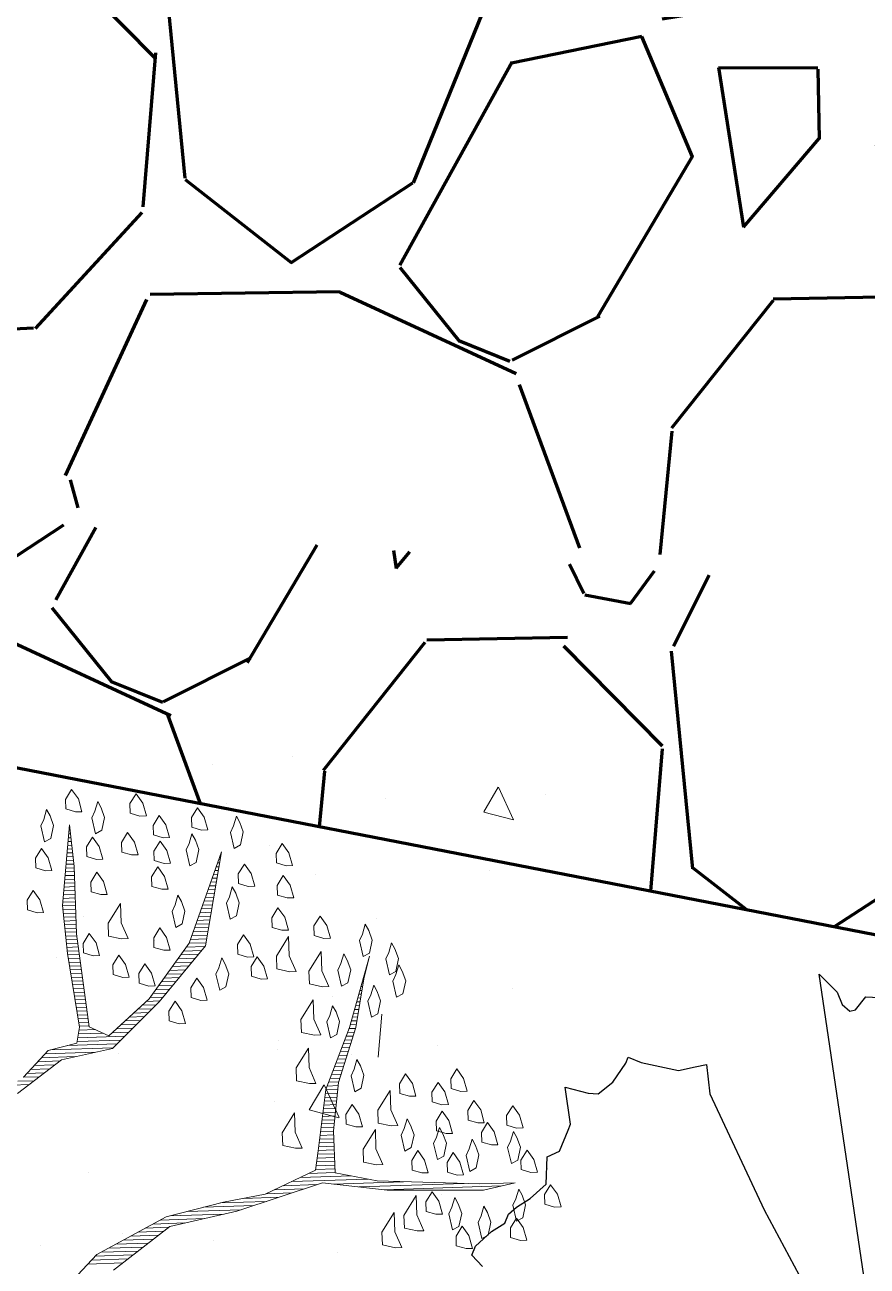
# Model space of a CAD drawing. Header units: millimetres. Extents: x 111 to 1506, y 14 to 566.
# Drawn here: x 207.413 to 208.965, y 97.354 to 99.642 of the extents above; entities that cross this region are included whole.
import ezdxf

# ---------------------------------------------------------------- set-up
doc = ezdxf.new("R2010")
doc.units = ezdxf.units.MM
doc.layers.add('ARBOLES', color=78, linetype='Continuous', lineweight=5)
doc.layers.add('GRASS', color=56, linetype='Continuous', lineweight=0)
doc.layers.add('fer', color=8, linetype='Continuous')

# ---------------------------------------------------------------- blocks, each defined once
blk = doc.blocks.new('tr')
at = {"layer": 'fer', "color": 97}
for p, q in [((1378.69338439001, 205.7901697679231), (1377.943545786884, 205.3482169477033)), ((1378.69338439001, 205.7901697679231), (1377.943545786884, 205.3482169477033)), ((1378.383927188721, 205.4175428802887), (1378.69338439001, 205.7901697679231)), ((1378.383927188721, 205.4175428802887), (1378.69338439001, 205.7901697679231)), ((1377.949496886909, 205.4435401050109), (1377.937594686859, 205.4782030713)), ((1377.949496886909, 205.4435401050109), (1377.937594686859, 205.4782030713)), ((1377.979252387033, 205.4348743634368), (1377.949496886909, 205.4435401050109)), ((1377.979252387033, 205.4348743634368), (1377.949496886909, 205.4435401050109)), ((1377.985203487058, 205.4262086218628), (1377.979252387033, 205.4348743634368)), ((1377.985203487058, 205.4262086218628), (1377.979252387033, 205.4348743634368)), ((1377.979252387033, 205.4088771387146), (1377.985203487058, 205.4262086218628)), ((1377.979252387033, 205.4088771387146), (1377.985203487058, 205.4262086218628)), ((1378.223247488049, 205.244228048829), (1378.383927188721, 205.4175428802887)), ((1378.223247488049, 205.244228048829), (1378.383927188721, 205.4175428802887)), ((1377.961399086957, 205.3915456555665), (1377.979252387033, 205.4088771387146)), ((1377.961399086957, 205.3915456555665), (1377.979252387033, 205.4088771387146)), ((1377.943545786884, 205.3482169477033), (1377.961399086957, 205.3915456555665)), ((1377.943545786884, 205.3482169477033), (1377.961399086957, 205.3915456555665)), ((1377.943545786884, 205.3482169477033), (1377.943545786884, 205.3482169477033)), ((1377.943545786884, 205.3482169477033), (1377.943545786884, 205.3482169477033)), ((1378.17563868785, 205.218230824114), (1378.223247488049, 205.244228048829)), ((1378.17563868785, 205.218230824114), (1378.223247488049, 205.244228048829)), ((1378.17563868785, 205.218230824114), (1378.17563868785, 205.218230824114)), ((1378.17563868785, 205.218230824114), (1378.17563868785, 205.218230824114)), ((1378.1875408879, 205.2008993409659), (1378.17563868785, 205.218230824114)), ((1378.17563868785, 205.218230824114), (1378.17563868785, 205.218230824114)), ((1378.17563868785, 205.218230824114), (1378.17563868785, 205.218230824114)), ((1378.1875408879, 205.2008993409659), (1378.17563868785, 205.218230824114)), ((1378.205394187977, 205.1749021162436), (1378.1875408879, 205.2008993409659)), ((1378.205394187977, 205.1749021162436), (1378.1875408879, 205.2008993409659)), ((1378.211345287998, 205.1402391499546), (1378.205394187977, 205.1749021162436)), ((1378.211345287998, 205.1402391499546), (1378.205394187977, 205.1749021162436)), ((1378.211345287998, 205.1402391499546), (1378.211345287998, 205.1402391499546)), ((1378.217296388024, 205.1055761836656), (1378.211345287998, 205.1402391499546)), ((1378.211345287998, 205.1402391499546), (1378.211345287998, 205.1402391499546)), ((1378.217296388024, 205.1055761836656), (1378.211345287998, 205.1402391499546)), ((1378.217296388024, 205.0795789589433), (1378.217296388024, 205.1055761836656)), ((1378.217296388024, 205.0795789589433), (1378.217296388024, 205.1055761836656)), ((1378.229198588075, 205.0795789589433), (1378.217296388024, 205.0795789589433)), ((1378.229198588075, 205.0795789589433), (1378.217296388024, 205.0795789589433)), ((1378.270856288249, 205.0709132173693), (1378.229198588075, 205.0795789589433)), ((1378.270856288249, 205.0709132173693), (1378.229198588075, 205.0795789589433)), ((1378.300611788372, 205.0535817342284), (1378.270856288249, 205.0709132173693)), ((1378.300611788372, 205.0535817342284), (1378.270856288249, 205.0709132173693)), ((1378.306562888398, 205.0362502510802), (1378.300611788372, 205.0535817342284)), ((1378.306562888398, 205.0362502510802), (1378.300611788372, 205.0535817342284)), ((1378.312513988423, 204.9929215432171), (1378.306562888398, 205.0362502510802)), ((1378.312513988423, 204.9929215432171), (1378.306562888398, 205.0362502510802)), ((1378.37202498867, 205.0275845095061), (1378.312513988423, 204.9929215432171)), ((1378.37202498867, 205.0275845095061), (1378.312513988423, 204.9929215432171)), ((1378.383927188721, 205.0275845095061), (1378.37202498867, 205.0275845095061)), ((1378.383927188721, 205.0275845095061), (1378.37202498867, 205.0275845095061)), ((1378.425584888892, 205.0275845095061), (1378.383927188721, 205.0275845095061)), ((1378.425584888892, 205.0275845095061), (1378.383927188721, 205.0275845095061)), ((1378.443438188968, 205.0102530263653), (1378.425584888892, 205.0275845095061)), ((1378.443438188968, 205.0102530263653), (1378.425584888892, 205.0275845095061)), ((1378.491046989167, 205.0275845095061), (1378.443438188968, 205.0102530263653)), ((1378.491046989167, 205.0275845095061), (1378.443438188968, 205.0102530263653)), ((1378.526753589316, 205.0102530263653), (1378.491046989167, 205.0275845095061)), ((1378.526753589316, 205.0102530263653), (1378.491046989167, 205.0275845095061)), ((1378.550557989414, 204.9929215432171), (1378.526753589316, 205.0102530263653)), ((1378.550557989414, 204.9929215432171), (1378.526753589316, 205.0102530263653)), ((1378.568411289487, 204.984255801643), (1378.550557989414, 204.9929215432171)), ((1378.568411289487, 204.984255801643), (1378.550557989414, 204.9929215432171)), ((1378.586264589563, 204.984255801643), (1378.568411289487, 204.984255801643)), ((1378.586264589563, 204.984255801643), (1378.568411289487, 204.984255801643)), ((1378.610068989661, 204.9669243184949), (1378.586264589563, 204.984255801643)), ((1378.610068989661, 204.9669243184949), (1378.586264589563, 204.984255801643)), ((1378.64577558981, 204.949592835354), (1378.610068989661, 204.9669243184949)), ((1378.64577558981, 204.949592835354), (1378.610068989661, 204.9669243184949)), ((1378.675531089933, 204.975590060069), (1378.663628889886, 204.949592835354)), ((1378.675531089933, 204.975590060069), (1378.663628889886, 204.949592835354)), ((1378.663628889886, 204.949592835354), (1378.64577558981, 204.949592835354)), ((1378.663628889886, 204.949592835354), (1378.64577558981, 204.949592835354))]:
    blk.add_line(p, q, dxfattribs=at)
blk = doc.blocks.new('*X16')
at = {"color": 0}
for p, q in [((17.93090944820817, 17.89), (17.93560770998721, 17.89)), ((17.93210942577763, 17.9), (17.93483849359653, 17.9)), ((17.9333094033471, 17.91), (17.93406927720585, 17.91)), ((17.92730951549978, 17.86), (17.93791535915926, 17.86)), ((17.92850949306924, 17.87), (17.93714614276857, 17.87)), ((17.92970947063871, 17.88), (17.93637692637789, 17.88)), ((17.92250960522192, 17.82), (17.94099222472199, 17.82)), ((17.92370958279138, 17.83), (17.94022300833131, 17.83)), ((17.92490956036085, 17.84), (17.93945379194062, 17.84)), ((17.92610953793031, 17.85), (17.93868457554994, 17.85)), ((18.32999268529428, 17.82), (18.33163245281471, 17.82)), ((17.91890967251353, 17.79), (17.94227637442539, 17.79)), ((17.92010965008299, 17.8), (17.94227637442539, 17.8)), ((17.92130962765245, 17.81), (17.94176144111267, 17.81)), ((18.31820719130847, 17.79), (18.325425672283, 17.79)), ((18.32213568930374, 17.8), (18.3274945991269, 17.8)), ((18.32606418729901, 17.81), (18.32956352597081, 17.81)), ((17.91530973980513, 17.76), (17.94227637442539, 17.76)), ((17.9165097173746, 17.77), (17.94227637442539, 17.77)), ((17.91770969494406, 17.78), (17.94227637442539, 17.78)), ((18.30642169732265, 17.76), (18.31921889175129, 17.76)), ((18.31035019531793, 17.77), (18.32128781859519, 17.77)), ((18.3142786933132, 17.78), (18.3233567454391, 17.78)), ((17.91170980709674, 17.73), (17.94227637442539, 17.73)), ((17.9129097846662, 17.74), (17.94227637442539, 17.74)), ((17.91410976223566, 17.75), (17.94227637442539, 17.75)), ((18.29463620333684, 17.73), (18.31301211121957, 17.73)), ((18.29856470133211, 17.74), (18.31508103806348, 17.74)), ((18.30249319932738, 17.75), (18.31714996490738, 17.75)), ((17.9083444650066, 17.7), (17.94227637442539, 17.7)), ((17.90901111921186, 17.69), (17.94227637442539, 17.69)), ((17.90930985195781, 17.71), (17.94227637442539, 17.71)), ((17.91050982952727, 17.72), (17.94227637442539, 17.72)), ((18.27892221135576, 17.69), (18.30473640384395, 17.69)), ((18.28285070935103, 17.7), (18.30680533068786, 17.7)), ((18.2867792073463, 17.71), (18.30887425753176, 17.71)), ((18.29070770534157, 17.72), (18.31094318437567, 17.72)), ((17.90967777341712, 17.68), (17.94227637442539, 17.68)), ((17.91034442762238, 17.67), (17.94227637442539, 17.67)), ((17.91101108182763, 17.66), (17.94227637442539, 17.66)), ((18.26713671736994, 17.66), (18.29852962331224, 17.66)), ((18.27106521536521, 17.67), (18.30059855015615, 17.67)), ((18.27499371336049, 17.68), (18.30266747700005, 17.68)), ((17.91167773603289, 17.65), (17.94227637442539, 17.65)), ((17.91234439023815, 17.64), (17.94227637442539, 17.64)), ((17.91301104444341, 17.63), (17.94227637442539, 17.63)), ((18.25535122338413, 17.63), (18.29232284278053, 17.63)), ((18.2592797213794, 17.64), (18.29439176962443, 17.64)), ((18.26320821937467, 17.65), (18.29646069646834, 17.65)), ((17.91367769864867, 17.62), (17.94276464341595, 17.62)), ((17.91434435285393, 17.61), (17.9437991068379, 17.61)), ((17.91501100705918, 17.6), (17.94483357025985, 17.6)), ((17.91567766126444, 17.59), (17.9458680336818, 17.59)), ((18.23937556849919, 17.59), (18.28404713540491, 17.59)), ((18.24356572939832, 17.6), (18.28611606224882, 17.6)), ((18.24749422739359, 17.61), (18.28818498909272, 17.61)), ((18.25142272538886, 17.62), (18.29025391593663, 17.62)), ((17.9163443154697, 17.58), (17.94690249710376, 17.58)), ((17.91724662227935, 17.57), (17.94793696052571, 17.57)), ((17.91855094572442, 17.56), (17.94897142394766, 17.56)), ((18.21643482084766, 17.56), (18.26284576520231, 17.56)), ((18.22408173673151, 17.57), (18.27166912968366, 17.57)), ((18.23172865261535, 17.58), (18.28049249416502, 17.58)), ((17.91985526916949, 17.55), (17.95000588736962, 17.55)), ((17.92115959261456, 17.54), (17.95104035079157, 17.54)), ((17.92246391605963, 17.53), (17.95207481421352, 17.53)), ((18.19349407319614, 17.53), (18.23637567175824, 17.53)), ((18.20114098907998, 17.54), (18.24519903623959, 17.54)), ((18.20878790496382, 17.55), (18.25402240072095, 17.55)), ((18.71305367371227, 17.53), (18.71336792766776, 17.53)), ((17.9237682395047, 17.52), (17.95310927763547, 17.52)), ((17.92507256294977, 17.51), (17.95414374105742, 17.51)), ((17.92637688639484, 17.5), (17.95517820447938, 17.5)), ((18.17055332554461, 17.5), (18.20990557831416, 17.5)), ((18.17820024142845, 17.51), (18.21872894279552, 17.51)), ((18.18584715731229, 17.52), (18.22755230727688, 17.52)), ((18.70350839759153, 17.5), (18.70479665931444, 17.5)), ((18.70669015629844, 17.51), (18.70765374876555, 17.51)), ((18.70987191500535, 17.52), (18.71051083821665, 17.52)), ((17.92768120983991, 17.49), (17.95621266790133, 17.49)), ((17.92898553328498, 17.48), (17.95724713132328, 17.48)), ((17.93028985673005, 17.47), (17.95828159474523, 17.47)), ((17.93159418017512, 17.46), (17.95931605816718, 17.46)), ((18.13996566200924, 17.46), (18.17461212038874, 17.46)), ((18.14761257789308, 17.47), (18.18343548487009, 17.47)), ((18.15525949377692, 17.48), (18.19225884935145, 17.48)), ((18.16290640966077, 17.49), (18.20108221383281, 17.49)), ((18.69078136276387, 17.46), (18.69509546603247, 17.46)), ((18.69396312147079, 17.47), (18.69709542864825, 17.47)), ((18.6971448801777, 17.48), (18.69909539126402, 17.48)), ((18.70032663888461, 17.49), (18.70193956986334, 17.49)), ((17.93289850362019, 17.45), (17.96035052158914, 17.45)), ((17.93420282706526, 17.44), (17.96138498501109, 17.44)), ((17.93550715051033, 17.43), (17.96241944843304, 17.43)), ((18.110295224428, 17.43), (18.14669936527587, 17.43)), ((18.12211318533939, 17.44), (18.15696539142602, 17.44)), ((18.13231874612539, 17.45), (18.16578875590738, 17.45)), ((18.68123608664313, 17.43), (18.68909557818515, 17.43)), ((18.68441784535004, 17.44), (18.69109554080092, 17.44)), ((18.68759960405696, 17.45), (18.69309550341669, 17.45)), ((17.9368114739554, 17.42), (17.96345391185499, 17.42)), ((17.93811579740047, 17.41), (17.96448837527695, 17.41)), ((17.93942012084554, 17.4), (17.9655228386989, 17.4)), ((18.07484134169382, 17.4), (18.11455710895093, 17.4)), ((18.08665930260522, 17.41), (18.12527119439257, 17.41)), ((18.09847726351661, 17.42), (18.13598527983423, 17.42)), ((18.67169081052239, 17.4), (18.68309569033782, 17.4)), ((18.67487256922931, 17.41), (18.6850956529536, 17.41)), ((18.67805432793622, 17.42), (18.68709561556937, 17.42)), ((17.93865611278472, 17.36), (18.00399075966884, 17.36)), ((17.9406560754005, 17.37), (17.98399113351109, 17.37)), ((17.94072444429061, 17.39), (17.96655730212085, 17.39)), ((17.94202876773568, 17.38), (17.9675917655428, 17.38)), ((18.02756949804825, 17.36), (18.07170076718433, 17.36)), ((18.03938745895964, 17.37), (18.08241485262598, 17.37)), ((18.05120541987103, 17.38), (18.09312893806763, 17.38)), ((18.06302338078243, 17.39), (18.10384302350928, 17.39)), ((18.65896377569473, 17.36), (18.67509583987473, 17.36)), ((18.66214553440165, 17.37), (18.6770958024905, 17.37)), ((18.66532729310856, 17.38), (18.67909576510628, 17.38)), ((18.66850905181548, 17.39), (18.68109572772205, 17.39)), ((17.90865735427639, 17.33), (18.03955851085939, 17.33)), ((17.93465618755317, 17.34), (18.05027259630104, 17.34)), ((17.93665615016895, 17.35), (18.06098668174269, 17.35)), ((18.64709475297129, 17.33), (18.66564116706458, 17.33)), ((18.65130520058344, 17.34), (18.66917051285712, 17.34)), ((18.6555156481956, 17.35), (18.67269985864967, 17.35)), ((17.83866441891202, 17.3), (17.92826106490951, 17.3)), ((17.84866423199088, 17.31), (17.98159340133014, 17.31)), ((17.86365819542146, 17.32), (18.02884442541774, 17.32)), ((18.63446341013482, 17.3), (18.65505312968695, 17.3)), ((18.63867385774697, 17.31), (18.65858247547949, 17.31)), ((18.64288430535913, 17.32), (18.66211182127204, 17.32)), ((17.79866516659653, 17.26), (17.84496854340146, 17.26)), ((17.8086649796754, 17.27), (17.85896828171187, 17.27)), ((17.81866479275427, 17.28), (17.8729680200223, 17.28)), ((17.82866460583314, 17.29), (17.88696775833271, 17.29)), ((18.61762161968619, 17.26), (18.64093574651678, 17.26)), ((18.62183206729835, 17.27), (18.64446509230932, 17.27)), ((18.6260425149105, 17.28), (18.64799443810187, 17.28)), ((18.63025296252266, 17.29), (18.65152378389441, 17.29)), ((17.75986285562658, 17.23), (17.8029693284702, 17.23)), ((17.77414830288211, 17.24), (17.81696906678062, 17.24)), ((17.78843375013764, 17.25), (17.83096880509103, 17.25)), ((18.60499027684972, 17.23), (18.63034770913915, 17.23)), ((18.60920072446188, 17.24), (18.63387705493169, 17.24)), ((18.61341117207404, 17.25), (18.63740640072424, 17.25)), ((18.59235893401325, 17.2), (18.62152089560061, 17.2)), ((18.59656938162541, 17.21), (18.62328901755407, 17.21)), ((18.60077982923757, 17.22), (18.62681836334661, 17.22)), ((18.58525692062373, 17.17), (18.61752097036907, 17.17)), ((18.58683583847829, 17.18), (18.61885427877958, 17.18)), ((18.58841475633285, 17.19), (18.6201875871901, 17.19)), ((18.5789412492055, 17.13), (18.612187736727, 17.13)), ((18.58052016706006, 17.14), (18.61352104513752, 17.14)), ((18.58209908491462, 17.15), (18.61485435354803, 17.15)), ((18.58367800276917, 17.16), (18.61618766195855, 17.16)), ((18.57420449564182, 17.1), (18.60818781149545, 17.1)), ((18.57578341349638, 17.11), (18.60952111990597, 17.11)), ((18.57736233135094, 17.12), (18.61085442831648, 17.12)), ((18.56946774207815, 17.07), (18.60558236418312, 17.07)), ((18.57104665993271, 17.08), (18.60558236418312, 17.08)), ((18.57262557778726, 17.09), (18.60685450308493, 17.09)), ((18.56315207065991, 17.03), (18.60558236418312, 17.03)), ((18.56473098851447, 17.04), (18.60558236418312, 17.04)), ((18.56630990636903, 17.05), (18.60558236418312, 17.05)), ((18.56788882422359, 17.06), (18.60558236418312, 17.06)), ((18.55815712640963, 17), (18.60558236418312, 17)), ((18.55982376192278, 17.01), (18.60558236418312, 17.01)), ((18.56149039743592, 17.02), (18.60558236418312, 17.02)), ((18.53533679259967, 16.97), (18.60558236418312, 16.97)), ((18.55482385538334, 16.98), (18.60558236418312, 16.98)), ((18.55649049089649, 16.99), (18.60558236418312, 16.99)), ((18.46676664577314, 16.94), (18.55673899029797, 16.94)), ((18.48962336138198, 16.95), (18.69183885072297, 16.95)), ((18.51248007699083, 16.96), (18.64850632738119, 16.96)), ((18.60085592099862, 16.94), (18.78642755911116, 16.94)), ((18.29951644913967, 16.9), (18.4217415137332, 16.9)), ((18.36076918439811, 16.91), (18.4554908828744, 16.91)), ((18.42105321455544, 16.92), (18.48924025201559, 16.92)), ((18.44390993016429, 16.93), (18.52298962115677, 16.93)), ((18.66752134152443, 16.93), (18.94642456837312, 16.93)), ((18.73418676205022, 16.92), (19.04487621135635, 16.92)), ((18.16451897257491, 16.87), (18.30856710266546, 16.87)), ((18.20951813142982, 16.88), (18.35424277545083, 16.88)), ((18.25451729028475, 16.89), (18.38799214459202, 16.89)), ((18.09916202492989, 16.84), (18.16013221953752, 16.84)), ((18.11916165108764, 16.85), (18.2035690653373, 16.85)), ((18.13916127724537, 16.86), (18.25606808400137, 16.86)), ((18.01916352029892, 16.8), (18.10474863940839, 16.8)), ((18.03916314645666, 16.81), (18.11859453444067, 16.81)), ((18.05916277261441, 16.82), (18.13244042947296, 16.82)), ((18.07916239877215, 16.83), (18.14628632450524, 16.83)), ((17.96347639254396, 16.77), (18.06321095431154, 16.77)), ((17.97916426798344, 16.78), (18.07705684934382, 16.78)), ((17.99916389414118, 16.79), (18.0909027443761, 16.79)), ((17.94347676638622, 16.75), (18.03551916424697, 16.75)), ((17.95347657946509, 16.76), (18.04936505927926, 16.76))]:
    blk.add_line(p, q, dxfattribs=at)
blk = doc.blocks.new('E1E')
at = {"layer": 'ARBOLES', "ltscale": 0.2}
for p, q in [((95.73459266570278, 58.05340737697831), (95.73459266570278, 58.05340737697831)), ((95.57534154037165, 57.96048035108042), (95.57534154037165, 57.96048035108042)), ((95.38248794909184, 57.89886420645968), (95.38248794909184, 57.89886420645968)), ((95.69555240605827, 57.8639465182644), (95.69555240605827, 57.8639465182644)), ((95.11687333372782, 57.82003681935684), (95.11687333372782, 57.82003681935684)), ((94.95159914341154, 57.61486037035097), (94.95159914341154, 57.61486037035097)), ((95.73408134546268, 57.59483243042954), (95.73408134546268, 57.59483243042954)), ((95.37292328732354, 57.56222355647473), (95.37292328732354, 57.56222355647473)), ((95.28474799400571, 57.48717981696124), (95.22670305602176, 57.54185128136479)), ((95.29419891004059, 57.55098130057233), (95.22696117531875, 57.54252810739153)), ((95.28536343615377, 57.48766053579043), (95.2945562626765, 57.5507852504566)), ((94.7551524150852, 57.47236613730438), (94.7551524150852, 57.47236613730438)), ((95.40959679664995, 57.45291798234853), (95.40959679664995, 57.45291798234853)), ((95.9402509291455, 57.44803089331282), (95.9402509291455, 57.44803089331282)), ((95.41629587223343, 57.43322060120914), (95.41629587223343, 57.43322060120914)), ((95.25430758284556, 57.40231490365856), (95.25430758284556, 57.40231490365856)), ((95.2247004736193, 57.29347188602621), (95.19688712209057, 57.38502625355925)), ((95.92019709307912, 57.34220107393325), (95.92019709307912, 57.34220107393325)), ((95.08511224783722, 57.3110035342675), (95.08511224783722, 57.3110035342675)), ((95.75346275060558, 57.33226367001297), (95.75346275060558, 57.33226367001297)), ((95.34151802074864, 57.2982913750256), (95.34151802074864, 57.2982913750256)), ((94.97762082038861, 57.13258371199407), (94.97762082038861, 57.13258371199407)), ((96.04549082056481, 57.13190377733353), (96.04549082056481, 57.13190377733353)), ((95.3165085321854, 57.10241091258347), (95.3165085321854, 57.10241091258347)), ((95.47677598814896, 57.06253247834825), (95.47677598814896, 57.06253247834825)), ((95.59756797434437, 57.04047811214336), (95.59756797434437, 57.04047811214336)), ((95.72100627175215, 56.98998932925251), (95.72100627175215, 56.98998932925251)), ((95.78120526100716, 56.92077114344174), (95.78120526100716, 56.92077114344174)), ((95.12467127153805, 56.9079893078296), (95.12467127153805, 56.9079893078296)), ((95.39652172293941, 56.8480748811716), (95.39652172293941, 56.8480748811716)), ((95.62382643929848, 56.83793807418378), (95.62382643929848, 56.83793807418378)), ((95.17443375499468, 56.72968081671871), (95.11638881701086, 56.78435228112225)), ((95.18388514926953, 56.79348528878954), (95.11664741454769, 56.78503209560886)), ((95.17504951788014, 56.73016395979565), (95.18424234440286, 56.79328867446184)), ((95.07203717412679, 56.70616043309046), (95.07203717412679, 56.70616043309046))]:
    blk.add_line(p, q, dxfattribs=at)
for points in [[(95.56321503970949, 58.04314782871578), (95.48379453243109, 57.90646477627197), (95.35879658139736, 57.81962986902197), (95.20635973413022, 57.68940196381121), (95.06759245013123, 57.65099159377625), (94.8695781591088, 57.57061183375917), (94.81033115208531, 57.52864244377707), (94.88187445893885, 57.5604998439225), (95.09579280535644, 57.64016779995011), (95.18903253044859, 57.6583052789836), (95.22668288893058, 57.57375251768683), (95.2571177362826, 57.47039938469554), (95.26732919853129, 57.34245362543792), (95.29126010889664, 57.23620436516084), (95.29852550487516, 57.18488370065989), (95.28033707250464, 57.34824588000986), (95.27734112138596, 57.49499201096198), (95.24182548533388, 57.62725750548432), (95.2309523337904, 57.669177984138), (95.31474205562569, 57.76104443064212), (95.39350087360916, 57.81170220248195), (95.49898701368288, 57.88984872787414), (95.61021563175149, 58.0251081723391), (95.67154747635657, 58.18491133174194)], [(95.9075114349518, 57.76001211329007), (95.84541813135507, 57.654425745674), (95.75004368383308, 57.58857553341481), (95.69303116893656, 57.45407680426767), (95.64470719830491, 57.30006589943665), (95.68967283761386, 57.09407143744356), (95.68012306466007, 57.30804247730502), (95.7154391613182, 57.45626112756422), (95.76813234650663, 57.56545542645567), (95.81584451269184, 57.56332001448747), (95.91934558488099, 57.383390698068), (95.9801653947366, 57.24680546828089), (96.02431969020535, 57.16514883427014), (95.97142696562301, 57.33643868016013), (95.92148030731087, 57.43110343129346), (95.83535632365185, 57.57200839634542), (95.82737935353013, 57.60742481643778), (95.880122423567, 57.64649807913388), (95.908984468087, 57.72169956591168)]]:
    blk.add_lwpolyline(points, dxfattribs=at)
for points in [[(95.00245331056742, 57.76227239330754), (95.03136523993594, 57.76735284389001), (95.04294996562264, 57.74133660964484), (95.03431130620609, 57.69072774913325), (95.01693421767588, 57.72975210050097), (94.98944543659405, 57.75648013873563)], [(94.85647051543847, 57.70506165157807), (94.87887850782026, 57.70724597487462), (94.8875670520853, 57.68773379919075), (94.88324772237699, 57.66242936893496), (94.86155130413856, 57.6761492900469), (94.84346264146512, 57.69926939700603)], [(94.971406658769, 57.70947920949952), (95.00031858813752, 57.71455966008197), (95.01190331382423, 57.68854342583681), (95.00326465440769, 57.63793456532532), (94.98588756587758, 57.67695891669295), (94.95839878479565, 57.7036869549276)], [(94.85291264472193, 57.6255404295354), (94.85362421886526, 57.64144467394389), (94.83263937477017, 57.67106883946443), (94.82252768221831, 57.65877252633133), (94.82760847091848, 57.62986016480015), (94.84280095217028, 57.61324411640229), (94.8550972520003, 57.60313212656551)], [(94.92013662186731, 57.63209339942505), (94.92084819601057, 57.64799764383365), (94.89986335191536, 57.67762180935408), (94.88975165936372, 57.66532549622074), (94.8948324480638, 57.6364131346899), (94.91002492931563, 57.61979708629183), (94.92232122914555, 57.60968509645526)], [(94.751695949508, 57.64281937059439), (94.77410394188988, 57.64500369389104), (94.78279248615493, 57.62549151820706), (94.77847315644662, 57.60018708795126), (94.75677673820817, 57.61390700906331), (94.73868807553472, 57.63702711602245)], [(94.94686394395731, 57.65958215297739), (94.9692719363391, 57.66176647627394), (94.97796048060415, 57.64225430059007), (94.97364115089584, 57.61694987033425), (94.95194473265741, 57.63066979144621), (94.93385606998407, 57.65378989840546)], [(95.29024922566241, 57.64102633792474), (95.3191611550308, 57.64610678850708), (95.33074588071777, 57.6200905542618), (95.32210722130098, 57.56948169375033), (95.30473013277086, 57.60850604511817), (95.27724135168901, 57.6352340833527)], [(95.11027371246486, 57.60764750714365), (95.13918564183341, 57.61272795772622), (95.15077036752008, 57.58671172348107), (95.14213170810356, 57.53610286296957), (95.12475461957335, 57.57512721433731), (95.09726583849165, 57.60185525257184)], [(94.79585024497685, 57.56116273658363), (94.79656181912009, 57.57706698099211), (94.77557697502485, 57.60669114651254), (94.76546528247324, 57.59439483337944), (94.7705460711733, 57.56548247184825), (94.78573855242512, 57.54886642345053), (94.79803485225516, 57.53875443361385)], [(95.0105300503862, 57.58661390082448), (95.03293804276794, 57.58879822412103), (95.04162658703301, 57.56928604843704), (95.0373072573247, 57.54398161818136), (95.01561083908622, 57.55770153929329), (94.99752217641279, 57.58082164625243)], [(94.93609056211076, 57.56126055924032), (94.95849855449266, 57.56344488253687), (94.96718709875759, 57.543932706853), (94.96286776904941, 57.51862827659721), (94.94117135081095, 57.53234819770914), (94.92308268813751, 57.55546830466828)], [(95.08359627522331, 57.51003771739606), (95.08430784936665, 57.52594196180466), (95.06332300527143, 57.55556612732497), (95.05321131271982, 57.54326981419175), (95.05829210141987, 57.5143574526608), (95.07348458267157, 57.49774140426285), (95.08578088250162, 57.48762941442628)], [(94.70911445687142, 57.54592138483603), (94.73152244925319, 57.54810570813269), (94.74021099351823, 57.52859353244871), (94.73589166380992, 57.50328910219291), (94.71419524557147, 57.51700902330509), (94.69610658289801, 57.54012913026421)], [(94.93324426553751, 57.49764358160625), (94.93395583968088, 57.51354782601474), (94.91297099558577, 57.54317199153517), (94.90285930303403, 57.53087567840196), (94.90794009173412, 57.50196331687089), (94.9231325729858, 57.48534726847303), (94.93542887281609, 57.47523527863636)], [(95.00986836109126, 57.50058862022051), (95.0105799352347, 57.51649286462889), (94.9895950911395, 57.54611703014955), (94.97948339858787, 57.53382071701621), (94.98456418728784, 57.50490835548525), (94.99975666853963, 57.48829230708728), (95.01205296836969, 57.47818031725061)], [(95.18405151144535, 57.54697556812385), (95.20645950382723, 57.5491598914205), (95.21514804809219, 57.52964771573664), (95.21082871838408, 57.50434328548082), (95.18913230014554, 57.51806320659266), (95.17104363747208, 57.54118331355214)], [(95.11250820459185, 57.51511816797851), (95.14142013396022, 57.52019861856098), (95.15300485964707, 57.4941823843158), (95.14436620023041, 57.4435735238042), (95.12698911170031, 57.48259787517195), (95.09950033061834, 57.50932591340658)], [(95.31565316916289, 57.49646453026905), (95.34456509853129, 57.50154498085162), (95.35614982421811, 57.47552874660646), (95.34751116480145, 57.42491988609486), (95.33013407627135, 57.4639442374626), (95.30264529518936, 57.49067227569724)], [(94.78650001141683, 57.49464963166353), (94.80890800379863, 57.49683395496008), (94.81759654806379, 57.47732177927621), (94.81327721835548, 57.4520173490204), (94.79158080011706, 57.46573727013235), (94.77349213744348, 57.4888573770916)], [(94.85448544755405, 57.44698580976629), (94.85519702169736, 57.46289005417491), (94.83421217760215, 57.49251421969534), (94.82410048505044, 57.48021790656212), (94.82918127375049, 57.45130554503105), (94.84437375500231, 57.4346894966332), (94.85667005483235, 57.42457750679664)], [(94.89061288805243, 57.47086663204328), (94.91302088043419, 57.47305095533993), (94.92170942469936, 57.45353877965583), (94.91739009499105, 57.42823434940014), (94.89569367675259, 57.44195427051209), (94.87760501407905, 57.46507437747133)], [(94.99325273155287, 57.48539617980139), (95.01566072393479, 57.48758050309781), (95.02434926819984, 57.46806832741395), (95.0200299384914, 57.44276389715825), (94.99833352025296, 57.45648381827021), (94.98024485757949, 57.47960392522945)], [(95.23618277703592, 57.42990251402073), (95.23689435117915, 57.44580675842922), (95.21590950708405, 57.47543092394965), (95.20579781453232, 57.46313461081654), (95.2108786032324, 57.43422224928547), (95.22607108448419, 57.41760620088761), (95.23836738431434, 57.40749421105082)], [(95.63373427706443, 57.48222845048103), (95.6561422694462, 57.48441277377768), (95.66483081371136, 57.46490059809371), (95.66051148400305, 57.4395961678379), (95.6388150657646, 57.45331608894995), (95.62072640309106, 57.4764361959091)], [(94.85306229926736, 57.41517732094921), (94.87547029164914, 57.41736164424587), (94.88415883591429, 57.397849468562), (94.87983950620598, 57.37254503830619), (94.85814308796755, 57.38626495941814), (94.840054425294, 57.40938506637739)], [(94.93690190595105, 57.43692273125809), (94.9593098983328, 57.43910705455465), (94.96799844259786, 57.41959487887065), (94.96367911288954, 57.39429044861497), (94.94198269465113, 57.4080103697269), (94.9238940319777, 57.43113047668616)], [(95.02582230133491, 57.42975578003568), (95.04823029371668, 57.43194010333222), (95.05691883798174, 57.41242792764835), (95.05259950827343, 57.38712349739266), (95.03090309003498, 57.40084341850461), (95.01281442736155, 57.42396352546375)], [(95.09955021546685, 57.43920487721133), (95.12195820784865, 57.44138920050788), (95.13064675211369, 57.42187702482389), (95.12632742240535, 57.39657259456821), (95.10463100416693, 57.41029251568015), (95.08654234149358, 57.4334126226393)], [(95.6084799881094, 57.41642714955041), (95.63088798049118, 57.41861147284695), (95.63957652475634, 57.3990992971632), (95.63525719504801, 57.3737948669074), (95.61356077680959, 57.38751478801922), (95.59547211413604, 57.4106348949786)], [(95.72702388700502, 57.43024489331904), (95.74943187938679, 57.4324292166156), (95.75812042365185, 57.41291704093185), (95.75380109394352, 57.38761261067605), (95.73210467570507, 57.40133253178798), (95.71401601303153, 57.42445263874724)], [(95.7877439271637, 57.43390173592279), (95.81015191954536, 57.43608605921934), (95.81884046381055, 57.41657388353546), (95.81452113410221, 57.39126945327966), (95.79282471586365, 57.40498937439172), (95.77473605319021, 57.42810948135097)], [(95.86655262999572, 57.41443847156728), (95.8889606223775, 57.41662279486369), (95.89764916664257, 57.39711061917993), (95.89332983693423, 57.37180618892414), (95.8716334186958, 57.38552611003619), (95.85354475602236, 57.40864621699545)], [(94.99838340510149, 57.38636278207484), (95.02079139748324, 57.38854710537139), (95.02947994174829, 57.36903492968751), (95.02516061203998, 57.34373049943171), (95.00346419380156, 57.35745042054378), (94.98537553112808, 57.38057052750303)], [(95.34608801651487, 57.39311139727788), (95.3749999458834, 57.39819184786032), (95.38658467157013, 57.37217561361517), (95.37794601215359, 57.32156675310367), (95.36056892362335, 57.36059110447131), (95.33308014254152, 57.38731914270593)], [(95.3309454201116, 57.33960640948037), (95.33165699425484, 57.35551065388897), (95.31067215015972, 57.3851348194094), (95.300560457608, 57.37283850627618), (95.30564124630808, 57.34392614474511), (95.32083372755987, 57.32731009634725), (95.33313002739004, 57.31719810651047)], [(95.59841818040621, 57.33400980022182), (95.59912975454964, 57.34991404463045), (95.57814491045444, 57.37953821015098), (95.56803321790261, 57.36724189701776), (95.57311400660278, 57.33832953548657), (95.58830648785455, 57.32171348708873), (95.60060278768464, 57.31160149725204)], [(95.82249810422392, 57.35585303318729), (95.85141003359243, 57.36093348376975), (95.86299475927913, 57.33491724952459), (95.8543560998626, 57.2843083890131), (95.8369790113324, 57.32333274038096), (95.80949023025066, 57.35006077861547)], [(96.01766609867323, 57.37261581557031), (96.04007409105492, 57.37480013886686), (96.04876263532007, 57.35528796318297), (96.04444330561176, 57.32998353292718), (96.02274688737332, 57.34370345403914), (96.00465822469977, 57.36682356099838)], [(95.72636219771007, 57.34421961271521), (95.74877019009199, 57.34640393601175), (95.75745873435714, 57.32689176032788), (95.75313940464872, 57.30158733007218), (95.73144298641027, 57.31530725118402), (95.71335432373684, 57.33842735814338)], [(95.2637713278147, 57.26293240339535), (95.26448290195805, 57.27883664780396), (95.24349805786294, 57.30846081332429), (95.23338636531106, 57.29616450019118), (95.23846715401129, 57.2672521386601), (95.25365963526308, 57.25063609026213), (95.26595593509312, 57.2405241004256)], [(95.50228227389236, 57.32237637974986), (95.52469026627425, 57.32456070304628), (95.53337881053932, 57.3050485273623), (95.52905948083107, 57.27974409710672), (95.50736306259255, 57.29346401821867), (95.4892743999191, 57.31658412517781)], [(95.37001892688015, 57.28686213700067), (95.39893085624867, 57.29194258758324), (95.41051558193548, 57.26592635333797), (95.40187692251884, 57.21531749282648), (95.38449983398858, 57.25434184419423), (95.35701105290687, 57.28106988242886)], [(95.44953920385564, 57.28330311705376), (95.47845113322401, 57.28838356763622), (95.49003585891084, 57.26236733339094), (95.48139719949421, 57.21175847287956), (95.46402011096407, 57.25078282424719), (95.43653132988213, 57.27751086248172)], [(95.54857129179109, 57.28843247896445), (95.57097928417288, 57.290616802261), (95.57966782843792, 57.27110462657724), (95.5753484987296, 57.24580019632144), (95.55365208049116, 57.25952011743338), (95.53556341781763, 57.28264022439264)], [(95.74089298966719, 57.24157828371328), (95.74160456381053, 57.25748252812178), (95.72061971971532, 57.28710669364243), (95.71050802716348, 57.27481038050932), (95.71558881586365, 57.24589801897813), (95.73078129711544, 57.22928197058017), (95.7430775969455, 57.2191699807435)], [(95.90206826604792, 57.28217297704491), (95.92447625842956, 57.28435730034156), (95.93316480269476, 57.26484512465758), (95.92884547298642, 57.2395406944019), (95.907149054748, 57.25326061551384), (95.88906039207441, 57.2763807224731)], [(96.03580464619522, 57.27937467241559), (96.05821263857699, 57.28155899571225), (96.06690118284205, 57.26204682002826), (96.06258185313385, 57.23674238977245), (96.04088543489516, 57.25046231088462), (96.02279677222185, 57.27358241784377)], [(95.35126857491188, 57.22395696335597), (95.3519801490551, 57.23986120776446), (95.33099530496, 57.269485373285), (95.32088361240841, 57.2571890601519), (95.3259644011085, 57.22827669862072), (95.34115688236027, 57.21166065022275), (95.35345318219031, 57.20154866038619)], [(95.22911692045128, 57.20073903374014), (95.22982849459473, 57.21664327814862), (95.20884365049952, 57.24626744366904), (95.19873195794779, 57.23397113053583), (95.20381274664796, 57.20505876900488), (95.21900522789969, 57.18844272060691), (95.23130152772973, 57.17833073077024)], [(95.6361184237368, 57.17933600272958), (95.63682999788004, 57.19524024713819), (95.6158451537848, 57.22486441265885), (95.6057334612332, 57.21256809952574), (95.61081424993328, 57.18365573799456), (95.62600673118496, 57.16703968959648), (95.63830303101513, 57.15692769975992)], [(95.26239806437664, 57.1610028783829), (95.26310963851999, 57.1769071227914), (95.24212479442478, 57.20653128831206), (95.23201310187305, 57.19423497517873), (95.23709389057312, 57.16532261364777), (95.25228637182491, 57.14870656524969), (95.26458267165495, 57.13859457541314)], [(95.50019743631098, 57.2045426103288), (95.52260542869287, 57.20672693362535), (95.53129397295783, 57.18721475794159), (95.52697464324959, 57.16191032768579), (95.50527822501107, 57.17563024879762), (95.48718956233759, 57.19875035575698)], [(95.78138964472241, 57.22064250005068), (95.80379763710407, 57.22282682334723), (95.81248618136914, 57.20331464766335), (95.8081668516608, 57.17801021740756), (95.7864704334225, 57.1917301385195), (95.76838177074902, 57.21485024547876)], [(95.94043019867313, 57.21352446015662), (95.9628381910549, 57.21570878345328), (95.97152673532005, 57.19619660776929), (95.96720740561173, 57.17089217751349), (95.9455109873732, 57.18461209862566), (95.92742232469976, 57.20773220558481)], [(96.08214354894226, 57.17530973543505), (96.0828551230856, 57.19121397984354), (96.0618702789904, 57.22083814536397), (96.05175858643877, 57.20854183223086), (96.05683937513884, 57.1796294706999), (96.07203185639051, 57.16301342230182), (96.08432815622068, 57.15290143246528)], [(95.33180664880041, 57.14514754530277), (95.33251822294363, 57.16105178971115), (95.3115333788484, 57.19067595523181), (95.30142168629679, 57.1783796420986), (95.30650247499685, 57.14946728056752), (95.32169495624868, 57.13285123216968), (95.33399125607859, 57.122739242333)], [(95.40695771121892, 57.1864051312953), (95.4293657036007, 57.18858945459196), (95.43805424786574, 57.16907727890809), (95.43373491815753, 57.14377284865229), (95.41203849991908, 57.15749276976423), (95.39394983724551, 57.18061287672348)], [(95.79805515910915, 57.16571390427445), (95.82046315149107, 57.167898227571), (95.82915169575612, 57.14838605188713), (95.8248323660478, 57.12308162163131), (95.80313594780924, 57.13680154274327), (95.78504728513592, 57.15992164970252)], [(95.87178307324123, 57.17516300145011), (95.89419106562299, 57.17734732474655), (95.90287960988807, 57.15783514906267), (95.89856028017988, 57.13253071880699), (95.87686386194143, 57.14625063991893), (95.85877519926788, 57.16937074687807)], [(95.60578334608162, 57.14244706333015), (95.6281913384634, 57.14463138662681), (95.63687988272856, 57.12511921094293), (95.63256055302023, 57.09981478068714), (95.61086413478179, 57.11353470179908), (95.59277547210823, 57.13665480875834)], [(95.76340075174576, 57.10352053461921), (95.76411232588913, 57.1194247790276), (95.74312748179399, 57.14904894454814), (95.7330157892424, 57.13675263141504), (95.73809657794249, 57.10784026988396), (95.75328905919416, 57.09122422148599), (95.7655853590242, 57.08111223164934)], [(95.98387291999865, 57.11596358173737), (95.98458449414187, 57.13186782614597), (95.96359965004663, 57.1614919916664), (95.95348795749504, 57.14919567853307), (95.95856874619508, 57.12028331700211), (95.97376122744689, 57.10366726860415), (95.98605752727694, 57.0935552787676)], [(95.5161513765545, 57.13370977014408), (95.5385593689363, 57.13589409344063), (95.54724791320149, 57.11638191775675), (95.54292858349315, 57.09107748750096), (95.52123216525473, 57.10479740861289), (95.50314350258115, 57.12791751557215)], [(95.8212246104828, 57.11368143578413), (95.84363260286457, 57.11586575908068), (95.85232114712964, 57.09635358339682), (95.84800181742132, 57.07104915314101), (95.82630539918287, 57.08476907425306), (95.80821673650931, 57.10788918121221)], [(96.02289654191877, 57.13334034545294), (96.04530453430056, 57.13552466874948), (96.0539930785656, 57.11601249306572), (96.04967374885739, 57.09070806280992), (96.02797733061884, 57.10442798392197), (96.0098886679454, 57.12754809088123)], [(95.88702543934143, 57.08842591685679), (95.90943343172334, 57.09061024015323), (95.91812197598841, 57.07109806446935), (95.91380264628008, 57.04579363421366), (95.89210622804165, 57.05951355532562), (95.87401756536808, 57.08263366228475)], [(95.54511319077156, 57.06866918453106), (95.56752118315323, 57.07085350782761), (95.5762097274184, 57.05134133214385), (95.57189039771008, 57.02603690188805), (95.55019397947164, 57.03975682299999), (95.53210531679808, 57.06287692995935)], [(95.68682654104057, 57.03045445980937), (95.68753811518393, 57.04635870421798), (95.66655327108884, 57.07598286973852), (95.65644157853708, 57.0636865566053), (95.66152236723715, 57.03477419507412), (95.67671484848884, 57.01815814667627), (95.689011148319, 57.00804615683971)], [(95.74896972948584, 57.06591979123031), (95.77137772186771, 57.06810411452675), (95.78006626613266, 57.04859193884288), (95.77574693642444, 57.02328750858718), (95.7540505181859, 57.03700742969914), (95.73596185551258, 57.06012753665828)]]:
    blk.add_lwpolyline(points, close=True, dxfattribs=at)
at = {"layer": 'ARBOLES', "ltscale": 0.2, "xscale": 0.8372139817761642, "yscale": 0.8372139817761642, "zscale": 0.8372139817761642, "rotation": 204.0028523145856}
blk.add_blockref('*X16', (103.6395475192941, 76.97354757922794), dxfattribs=at)

msp = doc.modelspace()

# ---------------------------------------------------------------- hatches: boundary and pattern name
at = {"layer": 'GRASS', "lineweight": 100, "ltscale": 1000, "true_color": 0x261a0d}
h = msp.add_hatch(dxfattribs=at)
h.set_pattern_fill('GRAVEL', color=28, scale=1.7, angle=-112.0852283208683)
h.set_pattern_definition([(115.9275591831317, (800.4461649984022, 1583.791339295123), (-9.063970477445864, 18.35468439347277), [0.2287111999999999, -22.64244968002528]), (72.8845124071316, (800.3461644099227, 1583.997030525621), (-6.094838201485775, -19.54233730385667), [0.3924755999999996, -38.85507209409094]), (20.42521875713165, (800.4616694225234, 1584.372124636565), (-23.71965007661784, -8.721708562133985), [0.2767395999999995, -27.39725541336945]), (155.1884606851316, (800.3171318499043, 1585.146271192522), (30.86609512533933, -14.35876637157613), [0.3574045999999995, -35.38304867076923]), (180.7484258571317, (799.9927182635168, 1585.296250607668), (22.09903787548946, 0.2062158521636182), [0.3504634999999994, -34.69593431775003]), (245.1884606851316, (799.6422841845359, 1585.291672803747), (14.35876637157613, 30.86609512533933), [0.3574045999999996, -35.38304867076924]), (285.6090121458317, (799.4923047693909, 1584.967259217359), (-7.443358276317301, 26.87017710344271), [0.4726492999999999, -46.79224253315719]), (320.1701000540316, (799.6194810352316, 1584.512041470114), (30.18157129471496, -25.08869773786675), [0.4462295999999996, -44.17674654458271]), (9.344337294131659, (799.962162902152, 1584.226226603314), (25.59182681762635, 4.292831249492636), [0.358615, -35.5029242865393]), (63.15112998813171, (800.316019600286, 1584.284454064066), (-8.606190085402462, -16.68872350462789), [0.4094144, -20.06129638394691]), (110.3122094771315, (800.500926904852, 1584.649733804427), (-9.657796932637883, 25.93408873293846), [0.5294615999999998, -52.41673750815131]), (26.72884651313167, (799.6685958232912, 1583.593152065673), (13.92580708083157, 7.191793736437567), [0.1807116999999998, -17.89053618164897]), (59.38400606913165, (799.8299982806627, 1583.674430886742), (-11.45980388463115, -19.20007538854451), [0.3438028999999996, -34.03656940746686]), (112.9147716791316, (800.0050912146467, 1583.970308335138), (-1.575263513412269, 0.6391751429081425), [0.2404157, -2.163747356034269]), (91.11336219313158, (800.2388650962596, 1584.003875763928), (-0.04534868771620765, -9.154667852878214), [0.1294685999999998, -12.81734567996862]), (179.7161811651316, (800.236349450861, 1584.133319464154), (5.36496568314527, -0.3422619153127439), [0.1830950999999999, -8.971685072128643]), (278.8785282112316, (800.0532560938032, 1584.134226437908), (1.233001598100129, -6.004140826053566), [0.2973793, -9.615238921237006]), (49.4798228561317, (800.0991535385742, 1583.840411148035), (-2.853613799228716, -2.511351883916598), [0.2150346999999999, -5.160837322286275]), (264.3043120131317, (800.6070710337476, 1585.046972301933), (-1.665960888844636, -17.67016056284828), [0.3012399999999996, -29.82283674933795]), (318.2609476210316, (800.577174435124, 1584.747218747507), (-14.77119807590796, 13.33198062564363), [0.2527236999999998, -25.01959317044228]), (181.1133621931316, (800.4142062412569, 1583.712576119453), (9.154667852878212, -0.04534868771621606), [0.2589354999999999, -12.68787877996863]), (231.5252313451316, (800.1553188408044, 1583.707544828655), (11.11754196931903, 13.83510970539912), [0.3012399999999996, -29.82283674933727]), (227.3587264591317, (799.630407655432, 1585.443260890536), (6.346402741365738, 6.597967281245549), [0.2904959999999997, -14.23431036703974]), (182.6899122481317, (799.4336238217621, 1585.229569236965), (20.52377436207706, 0.8453909950718471), [0.2434025999999999, -24.09689320756918]), (314.7161811655316, (798.8325509764153, 1584.335998627227), (6.597967281245471, -6.346402741365628), [0.2589354999999999, -12.68787877996862]), (265.2687963154316, (799.0147373597184, 1584.151998296415), (2.00822280415695, 23.03512624599356), [0.2849726999999995, -28.21222014420797]), (317.3587264595316, (799.1457467964403, 1585.107877748799), (-6.597967281245432, 6.346402741365659), [0.1452479999999996, -14.37955836703973]), (349.2247041531316, (798.8709014849898, 1584.430514438032), (6.940229196557683, -0.9814370582204304), [0.08668299999999995, -8.581650173107754]), (53.87852821113169, (798.9560564120894, 1584.414308316021), (-3.492788942136906, -4.086615397328875), [0.3504634999999998, -6.658816063550088]), (73.92377763613156, (799.1626546163417, 1584.697402261557), (-4.816487915669533, -16.391810277032), [0.3247849999999996, -32.15366939672271]), (191.6048392051316, (799.9114823775964, 1584.19175220077), (3.789702169732906, 0.2969132275959935), [0.2451773999999997, -5.884259768288793]), (241.0719982661315, (799.6713167445542, 1584.142432136846), (-14.01650445626399, -25.501129442194), [0.4280497999999999, -42.3768564608481]), (308.8601675800316, (799.4642650534247, 1583.76779151278), (-8.470144022253866, 10.77528005400675), [0.1750251999999999, -17.32754603967789]), (337.9147716791317, (799.5740800124865, 1583.631502574248), (2.21443865632056, 0.9360883705041902), [0.102, -1.598]), (8.171208843131655, (799.2226960246022, 1584.709732277539), (-13.58354516551939, -1.826828053292215), [0.2361708, -23.38098398206466]), (295.9275591833316, (799.4564699062154, 1584.743299706329), (9.063970477445858, -18.35468439347265), [0.4574223999999997, -22.41373848002527]), (247.9147716791316, (799.6564710831743, 1584.331917245333), (0.9360883705041905, -2.21443865632056), [0.4419999999999999, -1.258]), (213.2196181481317, (799.4902855460182, 1583.922348731845), (-17.41859602296829, -11.27840913376679), [0.2687937999999995, -26.61056631143137]), (141.9693757781317, (799.265419061233, 1583.775090237964), (-5.661878910741299, 4.131964085045179), [0.2475233999999999, -12.12866341177684]), (95.5607470431316, (799.0704491750714, 1583.927585298507), (-3.608307418868343, 36.32175818391693), [0.4030104999999995, -39.89810610984092]), (63.34085041913167, (799.0313969686069, 1584.328699902043), (9.884540371218755, 19.83925053145262), [0.4263582999999996, -42.20942479354709])])
h.paths.add_polyline_path([(203.5321324691269, 99.07013514617917), (217.1683208417639, 102.9065958330666), (219.5561224180663, 97.78593882788243)])
h = msp.add_hatch(dxfattribs=at)
h.set_pattern_fill('GRAVEL', color=28, scale=1.7, angle=-112.0852283208683)
h.set_pattern_definition([(115.9275591831317, (793.1624975286021, 1580.354749759642), (-9.063970477445864, 18.35468439347277), [0.2287111999999999, -22.64244968002528]), (72.8845124071316, (793.0624969401226, 1580.56044099014), (-6.094838201485775, -19.54233730385667), [0.3924755999999997, -38.85507209409096]), (20.42521875713165, (793.1780019527233, 1580.935535101083), (-23.71965007661784, -8.721708562133985), [0.2767395999999996, -27.39725541336946]), (155.1884606851316, (793.0334643801042, 1581.709681657041), (30.86609512533933, -14.35876637157613), [0.3574045999999995, -35.38304867076923]), (180.7484258571317, (792.7090507937168, 1581.859661072186), (22.09903787548946, 0.2062158521636182), [0.3504634999999995, -34.69593431775004]), (245.1884606851316, (792.3586167147358, 1581.855083268265), (14.35876637157613, 30.86609512533933), [0.3574045999999996, -35.38304867076924]), (285.6090121458317, (792.2086372995908, 1581.530669681878), (-7.443358276317301, 26.87017710344271), [0.4726492999999999, -46.79224253315719]), (320.1701000540316, (792.3358135654315, 1581.075451934632), (30.18157129471496, -25.08869773786675), [0.4462295999999997, -44.17674654458273]), (9.344337294131659, (792.678495432352, 1580.789637067833), (25.59182681762635, 4.292831249492636), [0.358615, -35.5029242865393]), (63.15112998813171, (793.032352130486, 1580.847864528584), (-8.606190085402462, -16.68872350462789), [0.4094144, -20.06129638394691]), (110.3122094771315, (793.2172594350519, 1581.213144268945), (-9.657796932637883, 25.93408873293846), [0.5294615999999999, -52.41673750815132]), (26.72884651313167, (792.3849283534911, 1580.156562530192), (13.92580708083157, 7.191793736437567), [0.1807116999999998, -17.89053618164897]), (59.38400606913165, (792.5463308108626, 1580.237841351261), (-11.45980388463115, -19.20007538854451), [0.3438028999999997, -34.03656940746687]), (112.9147716791316, (792.7214237448466, 1580.533718799656), (-1.575263513412269, 0.6391751429081425), [0.2404157, -2.163747356034269]), (91.11336219313161, (792.9551976264595, 1580.567286228446), (-0.04534868771620765, -9.154667852878214), [0.1294685999999998, -12.81734567996862]), (179.7161811651316, (792.9526819810609, 1580.696729928673), (5.36496568314527, -0.3422619153127439), [0.1830950999999999, -8.971685072128647]), (278.8785282112316, (792.7695886240031, 1580.697636902426), (1.233001598100129, -6.004140826053566), [0.2973793, -9.615238921237006]), (49.4798228561317, (792.8154860687741, 1580.403821612553), (-2.853613799228716, -2.511351883916598), [0.2150346999999999, -5.160837322286275]), (264.3043120131317, (793.3234035639475, 1581.610382766451), (-1.665960888844636, -17.67016056284828), [0.3012399999999996, -29.82283674933795]), (318.2609476210316, (793.2935069653239, 1581.310629212026), (-14.77119807590796, 13.33198062564363), [0.2527236999999999, -25.01959317044229]), (181.1133621931316, (793.1305387714568, 1580.275986583972), (9.154667852878212, -0.04534868771621606), [0.2589354999999999, -12.68787877996863]), (231.5252313451316, (792.8716513710043, 1580.270955293174), (11.11754196931903, 13.83510970539912), [0.3012399999999996, -29.82283674933727]), (227.3587264591317, (792.3467401856319, 1582.006671355054), (6.346402741365738, 6.597967281245549), [0.2904959999999997, -14.23431036703974]), (182.6899122481317, (792.149956351962, 1581.792979701484), (20.52377436207706, 0.8453909950718471), [0.2434025999999999, -24.09689320756919]), (314.7161811655316, (791.5488835066152, 1580.899409091745), (6.597967281245471, -6.346402741365628), [0.2589354999999999, -12.68787877996862]), (265.2687963154316, (791.7310698899183, 1580.715408760934), (2.00822280415695, 23.03512624599356), [0.2849726999999996, -28.21222014420798]), (317.3587264595316, (791.8620793266402, 1581.671288213318), (-6.597967281245432, 6.346402741365659), [0.1452479999999997, -14.37955836703973]), (349.2247041531316, (791.5872340151897, 1580.99392490255), (6.940229196557683, -0.9814370582204304), [0.08668299999999995, -8.581650173107754]), (53.87852821113169, (791.6723889422893, 1580.977718780539), (-3.492788942136906, -4.086615397328875), [0.3504634999999999, -6.658816063550089]), (73.92377763613156, (791.8789871465416, 1581.260812726076), (-4.816487915669533, -16.391810277032), [0.3247849999999997, -32.15366939672273]), (191.6048392051316, (792.6278149077963, 1580.755162665288), (3.789702169732906, 0.2969132275959935), [0.2451773999999997, -5.884259768288793]), (241.0719982661315, (792.3876492747542, 1580.705842601365), (-14.01650445626399, -25.501129442194), [0.4280497999999999, -42.3768564608481]), (308.8601675800316, (792.1805975836246, 1580.331201977299), (-8.470144022253866, 10.77528005400675), [0.1750251999999999, -17.32754603967789]), (337.9147716791317, (792.2904125426865, 1580.194913038766), (2.21443865632056, 0.9360883705041902), [0.102, -1.598]), (8.171208843131655, (791.9390285548021, 1581.273142742057), (-13.58354516551939, -1.826828053292215), [0.2361708, -23.38098398206466]), (295.9275591833316, (792.1728024364153, 1581.306710170847), (9.063970477445858, -18.35468439347265), [0.4574223999999998, -22.41373848002528]), (247.9147716791316, (792.3728036133742, 1580.895327709851), (0.9360883705041905, -2.21443865632056), [0.4419999999999999, -1.258]), (213.2196181481317, (792.2066180762181, 1580.485759196364), (-17.41859602296829, -11.27840913376679), [0.2687937999999995, -26.61056631143137]), (141.9693757781317, (791.981751591433, 1580.338500702482), (-5.661878910741299, 4.131964085045179), [0.2475233999999999, -12.12866341177684]), (95.56074704313163, (791.7867817052713, 1580.490995763026), (-3.608307418868343, 36.32175818391693), [0.4030104999999996, -39.89810610984092]), (63.34085041913167, (791.7477294988068, 1580.892110366562), (9.884540371218755, 19.83925053145262), [0.4263582999999996, -42.20942479354709])])
h.paths.add_polyline_path([(203.5233448041375, 99.02587777583798), (219.5561224180663, 97.78593882788243), (218.9502956679711, 96.02484585713668)])

# ---------------------------------------------------------------- linework, layer by layer
at = {"lineweight": 100, "ltscale": 1000}
msp.add_line((218.9502956679711, 96.02484585713668), (203.5233448041375, 99.02587777583798), dxfattribs=at)

# ---------------------------------------------------------------- block references
at = {"lineweight": 100, "rotation": 247.9147716791316}
msp.add_blockref('tr', (536.6820016417989, 1451.93759891315), dxfattribs=at)
at = {"layer": 'ARBOLES', "color": 0, "xscale": 0.8310831642732954, "yscale": 0.8310831642732954, "zscale": 0.8310831642732954, "rotation": 157.9147716791316}
msp.add_blockref('E1E', (299.3063362963183, 112.1849731884079), dxfattribs=at)

doc.saveas('drawing.dxf')
